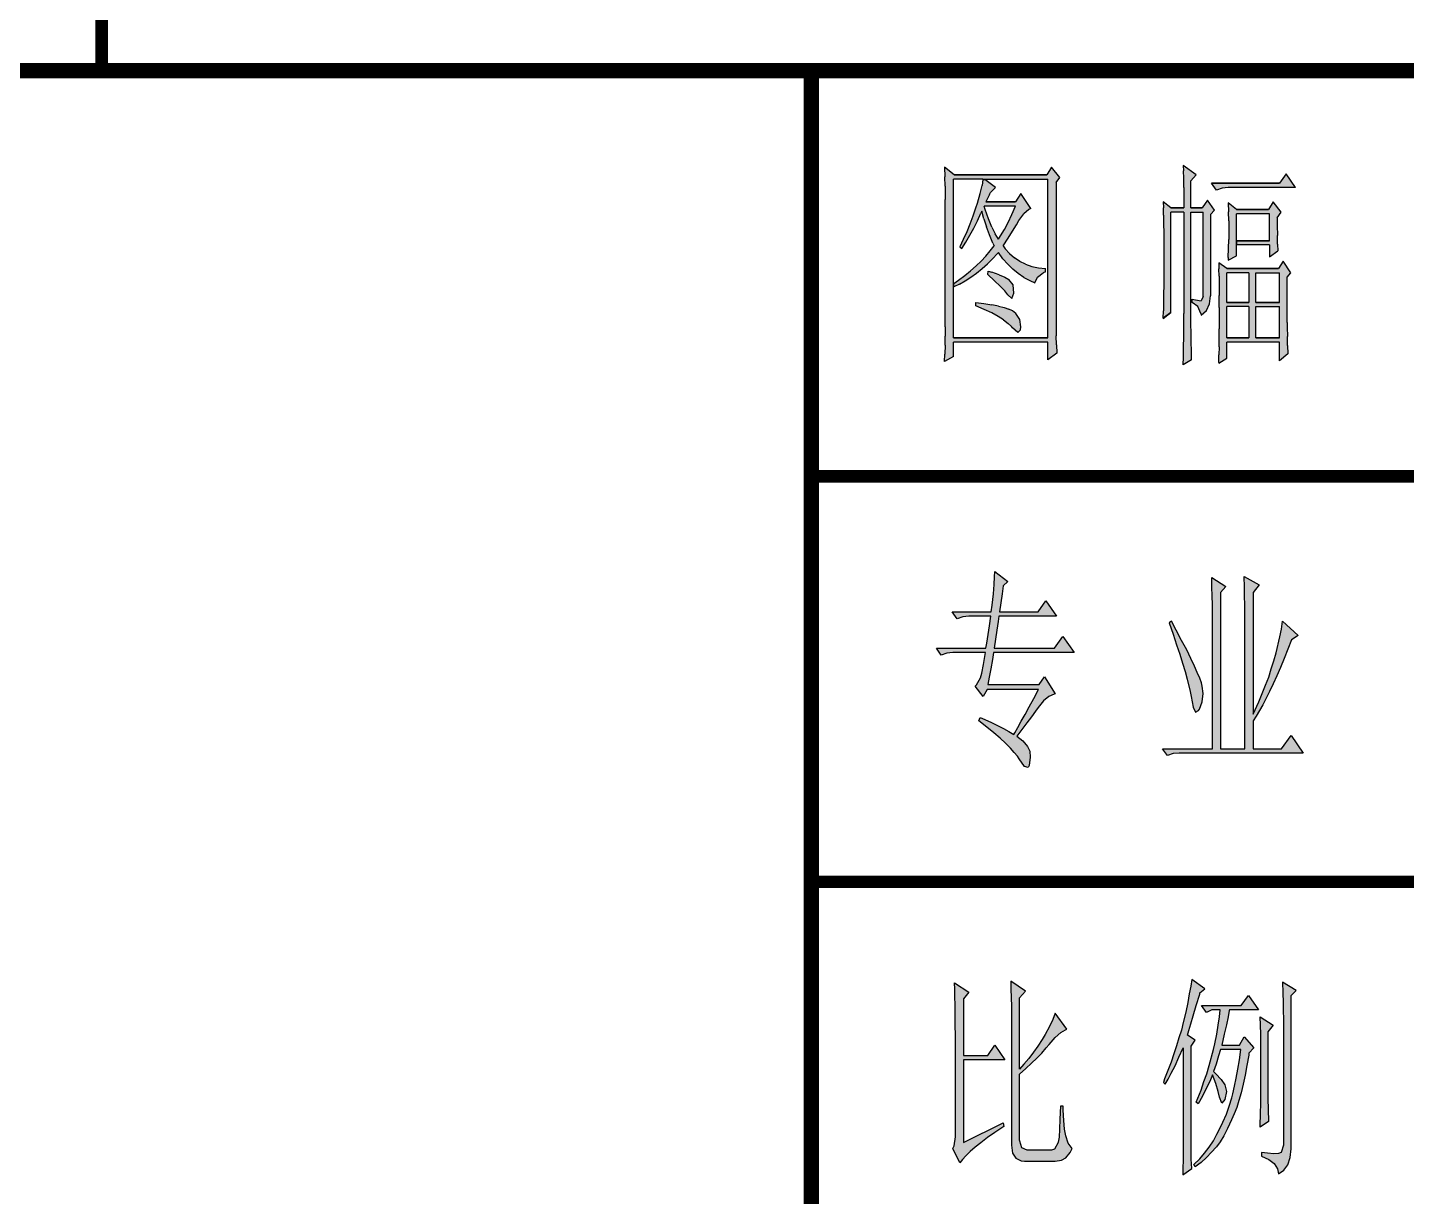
# Model space of a CAD drawing. Extents: x -383207 to 558143, y -95136 to 11777.
# Drawn here: x 137695 to 139735, y -92010 to -90281 of the extents above; entities that cross this region are included whole.
import ezdxf

# ---------------------------------------------------------------- set-up
doc = ezdxf.new("R2010")
doc.units = 0
doc.layers.get('0').update_dxf_attribs({"linetype": 'CONTINUOUS'})
doc.layers.add('1', color=7, linetype='CONTINUOUS')

msp = doc.modelspace()

# ---------------------------------------------------------------- hatches: boundary and pattern name
at = {"layer": '1'}
h = msp.add_hatch(color=2, dxfattribs=at)
h.paths.add_polyline_path([(139216.5, -90510), (139221.8, -90502.5), (139209.6, -90487.5), (139202.5, -90498.7), (139065.4, -90498.7), (139051.4, -90487.5), (139051.8, -90501.8), (139052, -90515.4), (139052.2, -90528.1), (139052.2, -90535), (139052.2, -90723.7), (139052.1, -90737.3), (139052, -90750.6), (139051.7, -90763.9), (139051.4, -90774.9), (139064.4, -90767.5), (139064.4, -90746.2), (139204.3, -90746.2), (139204.3, -90772.5), (139217.4, -90762.4), (139217, -90750.2), (139216.6, -90737), (139216.5, -90722.9), (139216.5, -90717.4)])
h.paths.add_polyline_path([(139064.4, -90505), (139108.1, -90505), (139204.3, -90505), (139204.3, -90739.9), (139064.4, -90739.9), (139064.4, -90664.9)], flags=16)
h.paths.add_polyline_path([(139072.1, -90654.6), (139081.2, -90647.7), (139089.9, -90640.7), (139097.9, -90633.5), (139105.5, -90626.2), (139112.4, -90618.8), (139118.8, -90611.3), (139124.8, -90603.7), (139122.9, -90599.6), (139117.8, -90587.6), (139113.3, -90575.7), (139109.5, -90564), (139106.4, -90552.5), (139105.2, -90555.3), (139100, -90566.8), (139094.6, -90577.8), (139088.8, -90588.2), (139082.9, -90598.1), (139076.7, -90607.5), (139074, -90605), (139074.2, -90604.8), (139079.5, -90593.7), (139084.6, -90582.4), (139089.3, -90571), (139093.7, -90559.3), (139097.7, -90547.4), (139099.8, -90540.7), (139104.1, -90526.2), (139106.9, -90514.3), (139108, -90505.7), (139110.9, -90505.7), (139126.5, -90517.4), (139119.5, -90524.9), (139117.7, -90527.8), (139112.5, -90538.7), (139156.2, -90538.7), (139164.1, -90526.2), (139178.9, -90548.7), (139176, -90550.1), (139168.4, -90556.4), (139161.4, -90566.2), (139157.6, -90572.8), (139151.9, -90582), (139145.3, -90592.3), (139137.9, -90603.7), (139141.2, -90608.1), (139147.6, -90615.3), (139154.8, -90621.5), (139162.7, -90626.7), (139171.2, -90630.9), (139180.4, -90634.1), (139190.2, -90636.3), (139200.8, -90637.4), (139200.8, -90642.4), (139197.3, -90643.8), (139188.9, -90650.1), (139185, -90658.7), (139177.2, -90655.2), (139168.5, -90650.4), (139160.3, -90644.8), (139152.4, -90638.2), (139144.8, -90630.9), (139137.7, -90622.8), (139130.9, -90613.7), (139129.5, -90615.2), (139122.1, -90623.1), (139114.6, -90630.5), (139106.7, -90637.5), (139098.7, -90644), (139090.4, -90649.9), (139082, -90655.4), (139073.3, -90660.4), (139065.2, -90664.6), (139065.2, -90659.4)], flags=0)
h.paths.add_polyline_path([(139115.1, -90646.2), (139116, -90641.2), (139121.3, -90642.7), (139132, -90646.4), (139140.4, -90650), (139146.6, -90653.7), (139152.6, -90661.6), (139153.6, -90673.7), (139150.8, -90681.7), (139144.9, -90676.2), (139140.4, -90670.5), (139133.8, -90663.4), (139125.4, -90655.3)], flags=0)
h.paths.add_polyline_path([(139097.7, -90687.4), (139109.5, -90689), (139121, -90690.9), (139130.9, -90693), (139139.4, -90695.1), (139146.3, -90697.5), (139151.9, -90700), (139156.7, -90703.9), (139162.6, -90712.8), (139164.1, -90723.7), (139163.6, -90727.9), (139159.6, -90732.1), (139151.9, -90725), (139150.3, -90723.1), (139145.2, -90718.4), (139138.6, -90713.4), (139130.6, -90708.3), (139121, -90703.1), (139110.1, -90697.9), (139097.7, -90692.4)], flags=0)
h.paths.add_polyline_path([(139130.9, -90593.7), (139126.1, -90585.8), (139121.2, -90575.9), (139116.4, -90564), (139111.5, -90550.1), (139109.9, -90544.9), (139156.2, -90544.9), (139150.8, -90557.5), (139145.4, -90569), (139139.8, -90579.4), (139134.2, -90588.8)], flags=0)
h = msp.add_hatch(color=2, dxfattribs=at)
h.paths.add_polyline_path([(139415.8, -90507.5), (139423.6, -90498.7), (139404.4, -90485), (139404.7, -90492.9), (139405.1, -90503.7), (139405.2, -90517.4), (139405.3, -90534.2), (139405.3, -90547.4), (139386.1, -90547.4), (139374.7, -90538.7), (139375, -90547.6), (139375.2, -90558.4), (139375.4, -90570.9), (139375.5, -90585.2), (139375.6, -90601.3), (139375.6, -90617.4), (139375.6, -90633.1), (139375.5, -90647.9), (139375.5, -90662), (139375.3, -90675.4), (139375.2, -90687.9), (139375, -90699.8), (139374.7, -90710.8), (139386.1, -90702.4), (139386.1, -90553.7), (139405.3, -90553.7), (139405.3, -90703.7), (139405.3, -90714.3), (139405.2, -90726.1), (139405.1, -90739), (139404.9, -90753.1), (139404.6, -90768.2), (139404.4, -90779.9), (139416.7, -90772.5), (139416.4, -90759.3), (139416.1, -90746.1), (139415.9, -90732.7), (139415.8, -90719.3), (139415.8, -90708.7), (139415.8, -90553.7), (139434.1, -90553.7), (139434.1, -90678.7), (139430.7, -90684.9), (139422.7, -90683.7), (139417.5, -90682.4), (139417.5, -90687.4), (139425.8, -90693.7), (139430.2, -90703.6), (139430.7, -90706.2), (139438.7, -90699.2), (139443.4, -90689.7), (139444.7, -90677.8), (139444.7, -90557.5), (139450.8, -90551.2), (139440.3, -90536.2), (139432.4, -90547.4), (139415.8, -90547.4)])
h.paths.add_polyline_path([(139556.5, -90497.4), (139546.9, -90511.2), (139446.4, -90511.2), (139453.4, -90521.2), (139462.1, -90518.3), (139470.9, -90517.4), (139570.5, -90517.4)])
h.paths.add_polyline_path([(139483.1, -90556.2), (139532, -90556.2), (139532, -90596.2), (139483.1, -90596.2), (139483.1, -90602.5), (139532, -90602.5), (139532, -90619.9), (139544.3, -90611.2), (139543.9, -90601.1), (139543.6, -90588.6), (139543.4, -90573.6), (139543.4, -90562.4), (139549.5, -90553.7), (139537.3, -90538.7), (139530.3, -90550), (139483.1, -90550), (139470.9, -90539.9), (139471.3, -90553.6), (139471.6, -90566.9), (139471.7, -90580), (139471.7, -90581.2), (139471.7, -90594.3), (139471.4, -90607.5), (139471, -90621), (139470.9, -90625), (139483.1, -90618.7), (139483.1, -90602.5), (139483.1, -90596.2)])
h.paths.add_polyline_path([(139558.2, -90650), (139563.5, -90643.7), (139552.1, -90626.2), (139545.2, -90637.4), (139469.1, -90637.4), (139456.9, -90628.7), (139457.2, -90637.7), (139457.4, -90648.8), (139457.6, -90662.1), (139457.7, -90677.4), (139457.7, -90695), (139457.7, -90696.2), (139457.7, -90711.8), (139457.7, -90726.4), (139457.6, -90740.2), (139457.4, -90753.1), (139457.1, -90765.2), (139456.9, -90776.4), (139456.9, -90777.4), (139469.1, -90770), (139469.1, -90746.2), (139546.9, -90746.2), (139546.9, -90773.7), (139559.2, -90763.7), (139558.7, -90751.1), (139558.4, -90737.9), (139558.3, -90724.2), (139558.2, -90717.4)])
h.paths.add_polyline_path([(139469.1, -90643.7), (139501.5, -90643.7), (139501.5, -90687.4), (139469.1, -90687.4)], flags=16)
h.paths.add_polyline_path([(139469.1, -90693.7), (139501.5, -90693.7), (139501.5, -90739.9), (139469.1, -90739.9)], flags=16)
h.paths.add_polyline_path([(139512, -90643.7), (139546.9, -90643.7), (139546.9, -90687.4), (139512, -90687.4)], flags=16)
h.paths.add_polyline_path([(139512, -90693.7), (139546.9, -90693.7), (139546.9, -90739.9), (139512, -90739.9)], flags=16)
h = msp.add_hatch(color=2, dxfattribs=at)
h.paths.add_polyline_path([(139119.6, -91229.4), (139122.1, -91215.5), (139123.8, -91205.2), (139243, -91205.2), (139226.3, -91181.7), (139213.8, -91199.1), (139124.9, -91199.1), (139126.7, -91185.6), (139128.8, -91172.4), (139130.6, -91159.6), (139131.7, -91151.5), (139216.7, -91151.5), (139201, -91129), (139189.7, -91145.4), (139132.7, -91145.4), (139134.5, -91131.9), (139136.3, -91118.7), (139138.1, -91106.6), (139144.8, -91100.2), (139125.6, -91085.3), (139125.3, -91093.5), (139124.6, -91104.5), (139123.5, -91118.4), (139121.7, -91135.1), (139120.3, -91145.4), (139062.7, -91145.4), (139069.8, -91155.4), (139078.3, -91152.5), (139087.2, -91151.5), (139119.6, -91151.5), (139117.8, -91165.7), (139115.7, -91178.8), (139113.9, -91191.3), (139112.5, -91199.1), (139039.2, -91199.1), (139046.3, -91209.1), (139054.8, -91206.2), (139063.7, -91205.2), (139111.8, -91205.2), (139108.9, -91223.3), (139106.4, -91235.8), (139104.6, -91242.9), (139098.6, -91253.2), (139096.8, -91255.3), (139108.2, -91270.3), (139114.2, -91260.3), (139190.4, -91260.3), (139183.3, -91273.5), (139176.5, -91285.9), (139170.4, -91296.9), (139164.8, -91306.9), (139159.8, -91316.2), (139155.2, -91324), (139153.7, -91326.5), (139146.3, -91322.2), (139138.4, -91317.6), (139120.6, -91309), (139110.7, -91304.4), (139103.9, -91301.6), (139102.1, -91306.6), (139113.9, -91315.8), (139124.2, -91324.3), (139133.5, -91332.2), (139141.6, -91339.6), (139148.7, -91346.8), (139154.4, -91353.2), (139159.1, -91358.8), (139161.6, -91362.8), (139169.4, -91374.1), (139175.1, -91375.6), (139176.5, -91372.7), (139177.9, -91360.3), (139177.2, -91351.4), (139174, -91344.3), (139166.9, -91336.1), (139158, -91329), (139165.8, -91319), (139172.9, -91309.4), (139179.7, -91300.5), (139185.7, -91292), (139189.7, -91286.6), (139197.5, -91277), (139205.7, -91270.6), (139213.5, -91267.1), (139214.9, -91266.7), (139199.3, -91241.5), (139191.4, -91252.8), (139115.3, -91252.8), (139117.1, -91241.8)])
h.paths.add_polyline_path([(139431.2, -91250), (139428.7, -91243.2), (139425.2, -91235.1), (139420.9, -91225.4), (139415.5, -91214.1), (139409.5, -91201.6), (139402, -91187.4), (139393.8, -91172.1), (139387.1, -91158.9), (139383.5, -91161.4), (139389.6, -91178.1), (139394.6, -91193.8), (139399.5, -91208), (139403.5, -91221.2), (139407, -91233.3), (139410.2, -91244.7), (139414.8, -91263.2), (139415.9, -91270.3), (139419.1, -91286.3), (139422.7, -91293.4), (139426.9, -91291.3), (139428.4, -91289.1), (139432.3, -91278.5), (139433.7, -91266), (139432.6, -91255.3)], flags=17)
h.paths.add_polyline_path([(139507.7, -91116.6), (139516.6, -91105.2), (139494.5, -91092.8), (139495.2, -91108.8), (139495.2, -91122.6), (139495.6, -91134.4), (139495.6, -91347.8), (139459.7, -91347.8), (139459.7, -91116.6), (139467.5, -91107.7), (139446.5, -91094.2), (139446.9, -91108.4), (139447.2, -91121.9), (139447.6, -91134.4), (139447.6, -91347.8), (139373.9, -91347.8), (139381, -91357.8), (139389.6, -91354.9), (139398.5, -91354.2), (139582, -91354.2), (139563.9, -91327.9), (139549.7, -91347.8), (139507.7, -91347.8), (139507.7, -91306.6), (139512.3, -91299.4), (139517.3, -91291.3), (139522.3, -91282.7), (139527.2, -91273.1), (139532.2, -91262.8), (139537.6, -91251.8), (139542.9, -91240), (139548.2, -91227.6), (139553.6, -91214.4), (139559.3, -91200.2), (139564.6, -91186.7), (139574.2, -91180.3), (139551.4, -91158.9), (139549.7, -91170.7), (139547.5, -91182.4), (139541.8, -91205.9), (139538.3, -91217.6), (139534.7, -91229.7), (139530.8, -91241.8), (139526.2, -91253.9), (139521.2, -91266), (139516.2, -91278.5), (139507.7, -91296.6)])
h = msp.add_hatch(color=2, dxfattribs=at)
h.paths.add_polyline_path([(139096.5, -91937.3), (139105, -91930.5), (139114.6, -91923), (139125.6, -91915.6), (139137.4, -91907.4), (139138.8, -91906.7), (139138.1, -91901.3), (139079.4, -91930.2), (139079.4, -91807.8), (139140.6, -91807.8), (139125.6, -91786.4), (139115.3, -91801.4), (139079.4, -91801.4), (139079.4, -91717.8), (139087.2, -91707.8), (139066.2, -91693.9), (139066.6, -91703.6), (139066.6, -91714.6), (139066.9, -91726.7), (139066.9, -91755.8), (139067.3, -91772.9), (139067.3, -91921.6), (139065.5, -91935.1), (139063.7, -91939.1), (139074, -91960.4), (139078, -91955.1), (139082.9, -91949.7), (139089, -91943.7)])
h.paths.add_polyline_path([(139237.3, -91945.1), (139240.2, -91939.1), (139234.1, -91931.2), (139230.6, -91920.2), (139228.8, -91910.6), (139227.7, -91897.8), (139227, -91882.5), (139227, -91876.4), (139222.7, -91876.4), (139222, -91895.7), (139221.3, -91910.6), (139220.6, -91922.3), (139219.2, -91929.8), (139219.2, -91930.2), (139213.8, -91940.1), (139209.6, -91941.5), (139173.6, -91941.5), (139165.5, -91938.3), (139162.6, -91928), (139162.3, -91926.6), (139162.3, -91829.1), (139171.5, -91820.9), (139180.1, -91812.8), (139187.9, -91805.3), (139195, -91797.8), (139201.8, -91790.4), (139206, -91785.4), (139214.9, -91775.1), (139223.1, -91767.6), (139230.2, -91763.7), (139232.3, -91762.6), (139214.9, -91739.1), (139211.4, -91748), (139206.4, -91758.7), (139200, -91770.4), (139195.7, -91777.9), (139189.3, -91787.5), (139182.9, -91796.8), (139175.8, -91805.7), (139168.7, -91814.2), (139162.3, -91821.7), (139162.3, -91716.4), (139171.2, -91706.4), (139149.5, -91691.5), (139149.5, -91703.2), (139149.8, -91715.6), (139150.2, -91729.2), (139150.2, -91934.1), (139151.6, -91945.8), (139156.6, -91953.6), (139164.4, -91957.2), (139169.4, -91957.9), (139214.9, -91957.9), (139224.5, -91956.1), (139230.6, -91952.9)])
h.paths.add_polyline_path([(139415.9, -91928.4), (139415.9, -91787.9), (139422, -91779), (139410.6, -91771.5), (139412.7, -91764.4), (139415.5, -91754.8), (139419.1, -91742.7), (139423.4, -91727.7), (139428.7, -91710.7), (139429.1, -91708.9), (139436.2, -91702.8), (139417, -91689), (139415.5, -91698.9), (139413.4, -91710.3), (139411.3, -91723.1), (139408.1, -91737.3), (139404.5, -91752.6), (139401.7, -91764), (139398.1, -91775.4), (139394.6, -91787.2), (139390.6, -91799.2), (139386.4, -91811.3), (139381.8, -91823.8), (139376.8, -91836.2), (139375, -91841.6), (139377.5, -91844.1), (139382.1, -91836.6), (139386.7, -91827.7), (139392.4, -91816.7), (139398.1, -91804.2), (139404.5, -91790.4), (139404.5, -91939.8), (139404.2, -91954), (139403.8, -91970.4), (139403.8, -91977.8), (139417, -91968.9), (139416.3, -91954.7), (139416.3, -91941.2)])
h.paths.add_polyline_path([(139472.6, -91734.1), (139515.5, -91734.1), (139500.9, -91712.8), (139490.3, -91727.7), (139431.6, -91727.7), (139438.7, -91737.7), (139446.5, -91734.1), (139458.9, -91734.1), (139457.9, -91744.5), (139456.1, -91756.6), (139454, -91769.7), (139451.1, -91784.3), (139449.3, -91792.8), (139442.9, -91816.3), (139439.4, -91828.4), (139435.1, -91840.2), (139430.8, -91852.6), (139426.2, -91864.7), (139423.7, -91870.4), (139426.6, -91872.9), (139433, -91861.5), (139438.3, -91850.5), (139443.7, -91839.8), (139447.6, -91830.2), (139452.5, -91843), (139456.1, -91854.7), (139457.9, -91862.9), (139461.4, -91871.8), (139465.7, -91866.5), (139468.6, -91854.7), (139465.7, -91845.1), (139460.4, -91837), (139452.5, -91828.4), (139449.3, -91825.2), (139453.3, -91814.2), (139456.8, -91802.1), (139459.7, -91792.8), (139489.5, -91792.8), (139487.4, -91807.8), (139485.3, -91821.7), (139482.8, -91834.8), (139480.3, -91846.9), (139477.8, -91858.3), (139476.4, -91864), (139472.5, -91876.4), (139468.2, -91888.5), (139463.2, -91899.9), (139458.2, -91910.6), (139454.3, -91917.7), (139449, -91927.7), (139442.6, -91936.9), (139435.8, -91945.8), (139428.7, -91954.3), (139420.2, -91962.9), (139422, -91966.4), (139430.8, -91959.7), (139438.7, -91952.6), (139446.1, -91944.7), (139452.9, -91937.3), (139453.6, -91936.6), (139458.9, -91929.1), (139464.3, -91920.2), (139470, -91909.5), (139476, -91896.7), (139479.9, -91887.8), (139483.5, -91878.2), (139486.7, -91867.9), (139489.9, -91856.5), (139493.1, -91844.1), (139495.9, -91830.6), (139498.4, -91816.3), (139501.3, -91801), (139501.6, -91797.8), (139508.8, -91790.4), (139494.5, -91774), (139487.8, -91786.4), (139461.4, -91786.4), (139465, -91770.1), (139468.2, -91756.2), (139470.7, -91744.5)])
h.paths.add_polyline_path([(139529.7, -91766.5), (139537.6, -91756.6), (139518.4, -91744.1), (139518.7, -91756.6), (139519.1, -91769.7), (139519.1, -91872.5), (139518.7, -91887.5), (139518.4, -91905.3), (139518.4, -91907.7), (139530.5, -91898.9), (139530.1, -91880.7), (139529.7, -91865.8)])
h.paths.add_polyline_path([(139563.9, -91712.8), (139571.7, -91705.3), (139551.4, -91692.9), (139551.8, -91708.9), (139552.2, -91723.1), (139552.2, -91735.9), (139552.5, -91747), (139552.5, -91934.1), (139549.3, -91945.1), (139545.4, -91946.5), (139538.6, -91946.9), (139529, -91946.2), (139520.1, -91945.1), (139520.1, -91950.4), (139530.8, -91955.1), (139539, -91961.5), (139543.6, -91969.3), (139545.4, -91976.4), (139553.2, -91971.1), (139559.3, -91963.2), (139562.5, -91952.6), (139563.9, -91939.4)])

# ---------------------------------------------------------------- linework, layer by layer
at = {"color": 2}
for p, q in [((139065.4, -90498.7), (139051.4, -90487.5)), ((139051.4, -90487.5), (139051.8, -90501.8)), ((139209.6, -90487.5), (139202.5, -90498.7)), ((139221.8, -90502.5), (139209.6, -90487.5)), ((139423.6, -90498.7), (139404.4, -90485)), ((139404.4, -90485), (139404.7, -90492.9)), ((139052, -90515.4), (139051.8, -90501.8)), ((139064.4, -90664.9), (139064.4, -90505)), ((139108.1, -90505), (139064.4, -90505)), ((139202.5, -90498.7), (139065.4, -90498.7)), ((139202.5, -90498.7), (139065.4, -90498.7)), ((139065.4, -90498.7), (139202.5, -90498.7)), ((139065.4, -90498.7), (139065.4, -90498.7)), ((139108, -90505.7), (139106.9, -90514.3)), ((139108, -90505.7), (139110.9, -90505.7)), ((139108.1, -90505), (139204.3, -90505)), ((139126.5, -90517.4), (139110.9, -90505.7)), ((139204.3, -90739.9), (139204.3, -90505)), ((139216.5, -90510), (139221.8, -90502.5)), ((139405.1, -90503.7), (139404.7, -90492.9)), ((139405.2, -90517.4), (139405.1, -90503.7)), ((139415.8, -90507.5), (139423.6, -90498.7)), ((139415.8, -90547.4), (139415.8, -90507.5)), ((139556.5, -90497.4), (139546.9, -90511.2)), ((139570.5, -90517.4), (139556.5, -90497.4)), ((139052, -90515.4), (139052.2, -90528.1)), ((139052.2, -90528.1), (139052.2, -90535)), ((139099.8, -90540.7), (139104.1, -90526.2)), ((139104.1, -90526.2), (139106.9, -90514.3)), ((139117.7, -90527.8), (139112.5, -90538.7)), ((139117.7, -90527.8), (139119.5, -90524.9)), ((139126.5, -90517.4), (139119.5, -90524.9)), ((139164.1, -90526.2), (139156.2, -90538.7)), ((139178.9, -90548.7), (139164.1, -90526.2)), ((139216.5, -90510), (139216.5, -90717.4)), ((139405.2, -90517.4), (139405.3, -90534.2)), ((139453.4, -90521.2), (139446.4, -90511.2)), ((139546.9, -90511.2), (139446.4, -90511.2)), ((139546.9, -90511.2), (139446.4, -90511.2)), ((139446.4, -90511.2), (139546.9, -90511.2)), ((139446.4, -90511.2), (139446.4, -90511.2)), ((139462.1, -90518.3), (139453.4, -90521.2)), ((139470.9, -90517.4), (139462.1, -90518.3)), ((139570.5, -90517.4), (139470.9, -90517.4)), ((139052.2, -90723.7), (139052.2, -90535)), ((139093.7, -90559.3), (139097.7, -90547.4)), ((139097.7, -90547.4), (139099.8, -90540.7)), ((139156.2, -90544.9), (139109.9, -90544.9)), ((139111.5, -90550.1), (139109.9, -90544.9)), ((139156.2, -90538.7), (139112.5, -90538.7)), ((139156.2, -90538.7), (139112.5, -90538.7)), ((139112.5, -90538.7), (139156.2, -90538.7)), ((139112.5, -90538.7), (139112.5, -90538.7)), ((139150.8, -90557.5), (139156.2, -90544.9)), ((139178.9, -90548.7), (139176, -90550.1)), ((139374.7, -90538.7), (139375, -90547.6)), ((139386.1, -90547.4), (139374.7, -90538.7)), ((139375.2, -90558.4), (139375, -90547.6)), ((139405.3, -90547.4), (139386.1, -90547.4)), ((139405.3, -90547.4), (139386.1, -90547.4)), ((139386.1, -90547.4), (139405.3, -90547.4)), ((139386.1, -90547.4), (139386.1, -90547.4)), ((139405.3, -90534.2), (139405.3, -90547.4)), ((139415.8, -90547.4), (139432.4, -90547.4)), ((139432.4, -90547.4), (139415.8, -90547.4)), ((139432.4, -90547.4), (139415.8, -90547.4)), ((139440.3, -90536.2), (139432.4, -90547.4)), ((139450.8, -90551.2), (139440.3, -90536.2)), ((139470.9, -90539.9), (139471.3, -90553.6)), ((139483.1, -90550), (139470.9, -90539.9)), ((139537.3, -90538.7), (139530.3, -90550)), ((139549.5, -90553.7), (139537.3, -90538.7)), ((139089.3, -90571), (139093.7, -90559.3)), ((139094.6, -90577.8), (139100, -90566.8)), ((139100, -90566.8), (139105.2, -90555.3)), ((139106.4, -90552.5), (139105.2, -90555.3)), ((139109.5, -90564), (139106.4, -90552.5)), ((139109.5, -90564), (139113.3, -90575.7)), ((139116.4, -90564), (139111.5, -90550.1)), ((139121.2, -90575.9), (139116.4, -90564)), ((139139.8, -90579.4), (139145.4, -90569)), ((139145.4, -90569), (139150.8, -90557.5)), ((139157.6, -90572.8), (139161.4, -90566.2)), ((139161.4, -90566.2), (139168.4, -90556.4)), ((139176, -90550.1), (139168.4, -90556.4)), ((139375.2, -90558.4), (139375.4, -90570.9)), ((139405.3, -90553.7), (139386.1, -90553.7)), ((139386.1, -90702.4), (139386.1, -90553.7)), ((139405.3, -90553.7), (139405.3, -90703.7)), ((139415.8, -90708.7), (139415.8, -90553.7)), ((139415.8, -90553.7), (139434.1, -90553.7)), ((139434.1, -90678.7), (139434.1, -90553.7)), ((139444.7, -90557.5), (139450.8, -90551.2)), ((139444.7, -90557.5), (139444.7, -90677.5)), ((139471.6, -90566.9), (139471.3, -90553.6)), ((139471.6, -90566.9), (139471.7, -90580)), ((139530.3, -90550), (139483.1, -90550)), ((139530.3, -90550), (139483.1, -90550)), ((139483.1, -90550), (139530.3, -90550)), ((139483.1, -90550), (139483.1, -90550)), ((139532, -90556.2), (139483.1, -90556.2)), ((139483.1, -90596.2), (139483.1, -90556.2)), ((139532, -90596.2), (139532, -90556.2)), ((139543.4, -90562.4), (139549.5, -90553.7)), ((139543.4, -90562.4), (139543.4, -90573.6)), ((139079.5, -90593.7), (139084.6, -90582.4)), ((139082.9, -90598.1), (139088.8, -90588.2)), ((139084.6, -90582.4), (139089.3, -90571)), ((139088.8, -90588.2), (139094.6, -90577.8)), ((139117.8, -90587.6), (139113.3, -90575.7)), ((139122.9, -90599.6), (139117.8, -90587.6)), ((139121.2, -90575.9), (139126.1, -90585.8)), ((139130.9, -90593.7), (139126.1, -90585.8)), ((139130.9, -90593.7), (139134.2, -90588.8)), ((139134.2, -90588.8), (139139.8, -90579.4)), ((139145.3, -90592.3), (139151.9, -90582)), ((139151.9, -90582), (139157.6, -90572.8)), ((139375.4, -90570.9), (139375.5, -90585.2)), ((139375.5, -90585.2), (139375.6, -90601.3)), ((139471.7, -90580), (139471.7, -90581.2)), ((139471.7, -90581.2), (139471.7, -90594.3)), ((139543.4, -90573.6), (139543.6, -90588.6)), ((139543.9, -90601.1), (139543.6, -90588.6)), ((139074.2, -90604.8), (139074, -90605)), ((139074, -90605), (139076.7, -90607.5)), ((139074.2, -90604.8), (139079.5, -90593.7)), ((139076.7, -90607.5), (139082.9, -90598.1)), ((139118.8, -90611.3), (139124.8, -90603.7)), ((139122.9, -90599.6), (139124.8, -90603.7)), ((139137.9, -90603.7), (139145.3, -90592.3)), ((139137.9, -90603.7), (139141.2, -90608.1)), ((139147.6, -90615.3), (139141.2, -90608.1)), ((139375.6, -90601.3), (139375.6, -90617.4)), ((139471, -90621), (139471.4, -90607.5)), ((139471.4, -90607.5), (139471.7, -90594.3)), ((139483.1, -90596.2), (139483.1, -90602.5)), ((139483.1, -90602.5), (139483.1, -90596.2)), ((139532, -90596.2), (139483.1, -90596.2)), ((139532, -90596.2), (139483.1, -90596.2)), ((139483.1, -90596.2), (139532, -90596.2)), ((139483.1, -90596.2), (139483.1, -90596.2)), ((139532, -90602.5), (139483.1, -90602.5)), ((139483.1, -90618.7), (139483.1, -90602.5)), ((139532, -90602.5), (139532, -90619.9)), ((139543.9, -90601.1), (139544.3, -90611.2)), ((139097.9, -90633.5), (139105.5, -90626.2)), ((139105.5, -90626.2), (139112.4, -90618.8)), ((139106.7, -90637.5), (139114.6, -90630.5)), ((139112.4, -90618.8), (139118.8, -90611.3)), ((139114.6, -90630.5), (139122.1, -90623.1)), ((139122.1, -90623.1), (139129.5, -90615.2)), ((139130.9, -90613.7), (139129.5, -90615.2)), ((139137.7, -90622.8), (139130.9, -90613.7)), ((139144.8, -90630.9), (139137.7, -90622.8)), ((139147.6, -90615.3), (139154.8, -90621.5)), ((139162.7, -90626.7), (139154.8, -90621.5)), ((139171.2, -90630.9), (139162.7, -90626.7)), ((139375.6, -90617.4), (139375.6, -90633.1)), ((139456.9, -90628.7), (139457.2, -90637.7)), ((139469.1, -90637.4), (139456.9, -90628.7)), ((139470.9, -90625), (139483.1, -90618.7)), ((139471, -90621), (139470.9, -90625)), ((139532, -90619.9), (139544.3, -90611.2)), ((139552.1, -90626.2), (139545.2, -90637.4)), ((139563.5, -90643.7), (139552.1, -90626.2)), ((139072.1, -90654.6), (139081.2, -90647.7)), ((139081.2, -90647.7), (139089.9, -90640.7)), ((139082, -90655.4), (139090.4, -90649.9)), ((139089.9, -90640.7), (139097.9, -90633.5)), ((139090.4, -90649.9), (139098.7, -90644)), ((139098.7, -90644), (139106.7, -90637.5)), ((139115.1, -90646.2), (139116, -90641.2)), ((139125.4, -90655.3), (139115.1, -90646.2)), ((139116, -90641.2), (139121.3, -90642.7)), ((139132, -90646.4), (139121.3, -90642.7)), ((139132, -90646.4), (139140.4, -90650)), ((139140.4, -90650), (139146.6, -90653.7)), ((139152.4, -90638.2), (139144.8, -90630.9)), ((139160.3, -90644.8), (139152.4, -90638.2)), ((139168.5, -90650.4), (139160.3, -90644.8)), ((139168.5, -90650.4), (139177.2, -90655.2)), ((139171.2, -90630.9), (139180.4, -90634.1)), ((139180.4, -90634.1), (139190.2, -90636.3)), ((139185, -90658.7), (139188.9, -90650.1)), ((139188.9, -90650.1), (139197.3, -90643.8)), ((139190.2, -90636.3), (139200.8, -90637.4)), ((139200.8, -90642.4), (139197.3, -90643.8)), ((139200.8, -90642.4), (139200.8, -90637.4)), ((139375.6, -90633.1), (139375.5, -90647.9)), ((139375.5, -90647.9), (139375.5, -90662)), ((139457.4, -90648.8), (139457.2, -90637.7)), ((139457.4, -90648.8), (139457.6, -90662.1)), ((139545.2, -90637.4), (139469.1, -90637.4)), ((139545.2, -90637.4), (139469.1, -90637.4)), ((139469.1, -90637.4), (139545.2, -90637.4)), ((139469.1, -90637.4), (139469.1, -90637.4)), ((139501.5, -90643.7), (139469.1, -90643.7)), ((139469.1, -90687.4), (139469.1, -90643.7)), ((139501.5, -90643.7), (139501.5, -90687.4)), ((139512, -90643.7), (139546.9, -90643.7)), ((139512, -90687.4), (139512, -90643.7)), ((139546.9, -90687.4), (139546.9, -90643.7)), ((139558.2, -90650), (139563.5, -90643.7)), ((139558.2, -90717.4), (139558.2, -90650)), ((139064.4, -90739.9), (139064.4, -90664.9)), ((139065.2, -90659.4), (139072.1, -90654.6)), ((139065.2, -90664.6), (139065.2, -90659.4)), ((139073.3, -90660.4), (139065.2, -90664.6)), ((139073.3, -90660.4), (139082, -90655.4)), ((139133.8, -90663.4), (139125.4, -90655.3)), ((139133.8, -90663.4), (139140.4, -90670.5)), ((139144.9, -90676.2), (139140.4, -90670.5)), ((139152.6, -90661.6), (139146.6, -90653.7)), ((139153.6, -90673.7), (139152.6, -90661.6)), ((139177.2, -90655.2), (139185, -90658.7)), ((139375.5, -90662), (139375.3, -90675.4)), ((139457.6, -90662.1), (139457.7, -90677.4)), ((139097.7, -90692.4), (139097.7, -90687.4)), ((139097.7, -90687.4), (139109.5, -90689)), ((139109.5, -90689), (139121, -90690.9)), ((139130.9, -90693), (139121, -90690.9)), ((139144.9, -90676.2), (139150.8, -90681.7)), ((139150.8, -90681.7), (139153.6, -90673.7)), ((139375.2, -90687.9), (139375, -90699.8)), ((139375.3, -90675.4), (139375.2, -90687.9)), ((139417.5, -90687.4), (139417.5, -90682.4)), ((139417.5, -90682.4), (139422.7, -90683.7)), ((139425.8, -90693.7), (139417.5, -90687.4)), ((139422.7, -90683.7), (139430.7, -90684.9)), ((139434.1, -90678.7), (139430.7, -90684.9)), ((139438.7, -90699.2), (139443.4, -90689.7)), ((139443.4, -90689.7), (139444.7, -90677.8)), ((139444.7, -90677.5), (139444.7, -90677.8)), ((139457.7, -90695), (139457.7, -90677.4)), ((139501.5, -90687.4), (139469.1, -90687.4)), ((139501.5, -90687.4), (139469.1, -90687.4)), ((139469.1, -90687.4), (139501.5, -90687.4)), ((139469.1, -90687.4), (139469.1, -90687.4)), ((139512, -90687.4), (139546.9, -90687.4)), ((139546.9, -90687.4), (139512, -90687.4)), ((139546.9, -90687.4), (139512, -90687.4)), ((139110.1, -90697.9), (139097.7, -90692.4)), ((139121, -90703.1), (139110.1, -90697.9)), ((139130.6, -90708.3), (139121, -90703.1)), ((139138.6, -90713.4), (139130.6, -90708.3)), ((139130.9, -90693), (139139.4, -90695.1)), ((139139.4, -90695.1), (139146.3, -90697.5)), ((139151.9, -90700), (139146.3, -90697.5)), ((139156.7, -90703.9), (139151.9, -90700)), ((139162.6, -90712.8), (139156.7, -90703.9)), ((139374.7, -90710.8), (139375, -90699.8)), ((139386.1, -90702.4), (139374.7, -90710.8)), ((139374.7, -90711.2), (139386.1, -90702.4)), ((139386.1, -90702.4), (139374.7, -90710.8)), ((139374.7, -90710.8), (139374.7, -90711.2)), ((139405.3, -90714.3), (139405.3, -90703.7)), ((139415.8, -90719.3), (139415.8, -90708.7)), ((139430.2, -90703.6), (139425.8, -90693.7)), ((139430.2, -90703.6), (139430.7, -90706.2)), ((139430.7, -90706.2), (139438.7, -90699.2)), ((139457.7, -90695), (139457.7, -90696.2)), ((139457.7, -90696.2), (139457.7, -90711.8)), ((139457.7, -90711.8), (139457.7, -90726.4)), ((139469.1, -90739.9), (139469.1, -90693.7)), ((139501.5, -90693.7), (139469.1, -90693.7)), ((139501.5, -90693.7), (139501.5, -90739.9)), ((139512, -90739.9), (139512, -90693.7)), ((139512, -90693.7), (139546.9, -90693.7)), ((139546.9, -90739.9), (139546.9, -90693.7)), ((139052.2, -90723.7), (139052.1, -90737.3)), ((139138.6, -90713.4), (139145.2, -90718.4)), ((139145.2, -90718.4), (139150.3, -90723.1)), ((139151.9, -90725), (139150.3, -90723.1)), ((139159.6, -90732.1), (139151.9, -90725)), ((139163.6, -90727.9), (139159.6, -90732.1)), ((139164.1, -90723.7), (139162.6, -90712.8)), ((139163.6, -90727.9), (139164.1, -90723.7)), ((139216.5, -90717.4), (139216.5, -90722.9)), ((139216.5, -90722.9), (139216.6, -90737)), ((139405.1, -90739), (139405.2, -90726.1)), ((139405.2, -90726.1), (139405.3, -90714.3)), ((139415.9, -90732.7), (139415.8, -90719.3)), ((139416.1, -90746.1), (139415.9, -90732.7)), ((139457.6, -90740.2), (139457.7, -90726.4)), ((139558.2, -90717.4), (139558.3, -90724.2)), ((139558.3, -90724.2), (139558.4, -90737.9)), ((139052, -90750.6), (139051.7, -90763.9)), ((139052, -90750.6), (139052.1, -90737.3)), ((139204.3, -90739.9), (139064.4, -90739.9)), ((139204.3, -90739.9), (139064.4, -90739.9)), ((139064.4, -90739.9), (139204.3, -90739.9)), ((139064.4, -90739.9), (139064.4, -90739.9)), ((139204.3, -90746.2), (139064.4, -90746.2)), ((139064.4, -90767.5), (139064.4, -90746.2)), ((139204.3, -90772.5), (139204.3, -90746.2)), ((139217, -90750.2), (139216.6, -90737)), ((139217, -90750.2), (139217.4, -90762.4)), ((139404.6, -90768.2), (139404.9, -90753.1)), ((139404.9, -90753.1), (139405.1, -90739)), ((139416.4, -90759.3), (139416.1, -90746.1)), ((139457.4, -90753.1), (139457.1, -90765.2)), ((139457.4, -90753.1), (139457.6, -90740.2)), ((139501.5, -90739.9), (139469.1, -90739.9)), ((139501.5, -90739.9), (139469.1, -90739.9)), ((139469.1, -90739.9), (139501.5, -90739.9)), ((139469.1, -90739.9), (139469.1, -90739.9)), ((139546.9, -90746.2), (139469.1, -90746.2)), ((139469.1, -90770), (139469.1, -90746.2)), ((139512, -90739.9), (139546.9, -90739.9)), ((139546.9, -90739.9), (139512, -90739.9)), ((139546.9, -90739.9), (139512, -90739.9)), ((139546.9, -90773.7), (139546.9, -90746.2)), ((139558.7, -90751.1), (139558.4, -90737.9)), ((139558.7, -90751.1), (139559.2, -90763.7)), ((139051.4, -90774.9), (139051.7, -90763.9)), ((139064.4, -90767.5), (139051.4, -90774.9)), ((139217.4, -90762.4), (139204.3, -90772.5)), ((139404.4, -90779.9), (139404.6, -90768.2)), ((139416.7, -90772.5), (139404.4, -90779.9)), ((139416.7, -90772.5), (139416.4, -90759.3)), ((139456.9, -90776.4), (139457.1, -90765.2)), ((139456.9, -90777.4), (139469.1, -90770)), ((139559.2, -90763.7), (139546.9, -90773.7)), ((139456.9, -90776.4), (139456.9, -90777.4))]:
    msp.add_line(p, q, dxfattribs=at)
at = {"layer": '1', "color": 2}
for points, const_width in [([(137804.1, -89594.6), (137804.1, -90344.6)], 18.7), ([(132104.1, -90344.6), (140954.1, -90344.6)], 22.5), ([(138854.1, -90344.6), (138854.1, -92744.6)], 22.5), ([(140954.1, -90944.6), (138854.1, -90944.6)], 18.7), ([(140954.1, -91544.6), (138854.1, -91544.6)], 18.7)]:
    msp.add_lwpolyline(points, dxfattribs=dict(at, const_width=const_width))
for points in [[(139177.2, -91351.4), (139177.9, -91360.3), (139176.5, -91372.7), (139175.1, -91375.6), (139169.4, -91374.1), (139161.6, -91362.8), (139159.1, -91358.8), (139154.4, -91353.2), (139148.7, -91346.8), (139141.6, -91339.6), (139133.5, -91332.2), (139124.2, -91324.3), (139113.9, -91315.8), (139102.1, -91306.6), (139103.9, -91301.6), (139110.7, -91304.4), (139120.6, -91309), (139138.4, -91317.6), (139146.3, -91322.2), (139153.7, -91326.5), (139155.2, -91324), (139159.8, -91316.2), (139164.8, -91306.9), (139170.4, -91296.9), (139176.5, -91285.9), (139183.3, -91273.5), (139190.4, -91260.3), (139114.2, -91260.3), (139108.2, -91270.3), (139096.8, -91255.3), (139098.6, -91253.2), (139104.6, -91242.9), (139106.4, -91235.8), (139108.9, -91223.3), (139111.8, -91205.2), (139063.7, -91205.2), (139054.8, -91206.2), (139046.3, -91209.1), (139039.2, -91199.1), (139112.5, -91199.1), (139113.9, -91191.3), (139115.7, -91178.8), (139117.8, -91165.7), (139119.6, -91151.5), (139087.2, -91151.5), (139078.3, -91152.5), (139069.8, -91155.4), (139062.7, -91145.4), (139120.3, -91145.4), (139121.7, -91135.1), (139123.5, -91118.4), (139124.6, -91104.5), (139125.3, -91093.5), (139125.6, -91085.3), (139144.8, -91100.2), (139138.1, -91106.6), (139136.3, -91118.7), (139134.5, -91131.9), (139132.7, -91145.4), (139189.7, -91145.4), (139201, -91129), (139216.7, -91151.5), (139131.7, -91151.5), (139130.6, -91159.6), (139128.8, -91172.4), (139126.7, -91185.6), (139124.9, -91199.1), (139213.8, -91199.1), (139226.3, -91181.7), (139243, -91205.2), (139123.8, -91205.2), (139122.1, -91215.5), (139119.6, -91229.4), (139117.1, -91241.8), (139115.3, -91252.8), (139191.4, -91252.8), (139199.3, -91241.5), (139214.9, -91266.7), (139213.5, -91267.1), (139205.7, -91270.6), (139197.5, -91277), (139189.7, -91286.6), (139185.7, -91292), (139179.7, -91300.5), (139172.9, -91309.4), (139165.8, -91319), (139158, -91329), (139166.9, -91336.1), (139174, -91344.3)], [(139507.7, -91347.8), (139549.7, -91347.8), (139563.9, -91327.9), (139582, -91354.2), (139398.5, -91354.2), (139389.6, -91354.9), (139381, -91357.8), (139373.9, -91347.8), (139447.6, -91347.8), (139447.6, -91134.4), (139447.2, -91121.9), (139446.9, -91108.4), (139446.5, -91094.2), (139467.5, -91107.7), (139459.7, -91116.6), (139459.7, -91347.8), (139495.6, -91347.8), (139495.6, -91134.4), (139495.2, -91122.6), (139495.2, -91108.8), (139494.5, -91092.8), (139516.6, -91105.2), (139507.7, -91116.6), (139507.7, -91296.6), (139516.2, -91278.5), (139521.2, -91266), (139526.2, -91253.9), (139530.8, -91241.8), (139534.7, -91229.7), (139538.3, -91217.6), (139541.8, -91205.9), (139547.5, -91182.4), (139549.7, -91170.7), (139551.4, -91158.9), (139574.2, -91180.3), (139564.6, -91186.7), (139559.3, -91200.2), (139553.6, -91214.4), (139548.2, -91227.6), (139542.9, -91240), (139537.6, -91251.8), (139532.2, -91262.8), (139527.2, -91273.1), (139522.3, -91282.7), (139517.3, -91291.3), (139512.3, -91299.4), (139507.7, -91306.6)], [(139428.4, -91289.1), (139432.3, -91278.5), (139433.7, -91266), (139432.6, -91255.3), (139431.2, -91250), (139428.7, -91243.2), (139425.2, -91235.1), (139420.9, -91225.4), (139415.5, -91214.1), (139409.5, -91201.6), (139402, -91187.4), (139393.8, -91172.1), (139387.1, -91158.9), (139383.5, -91161.4), (139389.6, -91178.1), (139394.6, -91193.8), (139399.5, -91208), (139403.5, -91221.2), (139407, -91233.3), (139410.2, -91244.7), (139414.8, -91263.2), (139415.9, -91270.3), (139419.1, -91286.3), (139422.7, -91293.4), (139426.9, -91291.3)], [(139173.6, -91941.5), (139165.5, -91938.3), (139162.6, -91928), (139162.3, -91926.6), (139162.3, -91829.1), (139171.5, -91820.9), (139180.1, -91812.8), (139187.9, -91805.3), (139195, -91797.8), (139201.8, -91790.4), (139206, -91785.4), (139214.9, -91775.1), (139223.1, -91767.6), (139230.2, -91763.7), (139232.3, -91762.6), (139214.9, -91739.1), (139211.4, -91748), (139206.4, -91758.7), (139200, -91770.4), (139195.7, -91777.9), (139189.3, -91787.5), (139182.9, -91796.8), (139175.8, -91805.7), (139168.7, -91814.2), (139162.3, -91821.7), (139162.3, -91716.4), (139171.2, -91706.4), (139149.5, -91691.5), (139149.5, -91703.2), (139149.8, -91715.6), (139150.2, -91729.2), (139150.2, -91934.1), (139151.6, -91945.8), (139156.6, -91953.6), (139164.4, -91957.2), (139169.4, -91957.9), (139214.9, -91957.9), (139224.5, -91956.1), (139230.6, -91952.9), (139237.3, -91945.1), (139240.2, -91939.1), (139234.1, -91931.2), (139230.6, -91920.2), (139228.8, -91910.6), (139227.7, -91897.8), (139227, -91882.5), (139227, -91876.4), (139222.7, -91876.4), (139222, -91895.7), (139221.3, -91910.6), (139220.6, -91922.3), (139219.2, -91929.8), (139219.2, -91930.2), (139213.8, -91940.1), (139209.6, -91941.5)], [(139392.4, -91816.7), (139398.1, -91804.2), (139404.5, -91790.4), (139404.5, -91939.8), (139404.2, -91954), (139403.8, -91970.4), (139403.8, -91977.8), (139417, -91968.9), (139416.3, -91954.7), (139416.3, -91941.2), (139415.9, -91928.4), (139415.9, -91787.9), (139422, -91779), (139410.6, -91771.5), (139412.7, -91764.4), (139415.5, -91754.8), (139419.1, -91742.7), (139423.4, -91727.7), (139428.7, -91710.7), (139429.1, -91708.9), (139436.2, -91702.8), (139417, -91689), (139415.5, -91698.9), (139413.4, -91710.3), (139411.3, -91723.1), (139408.1, -91737.3), (139404.5, -91752.6), (139401.7, -91764), (139398.1, -91775.4), (139394.6, -91787.2), (139390.6, -91799.2), (139386.4, -91811.3), (139381.8, -91823.8), (139376.8, -91836.2), (139375, -91841.6), (139377.5, -91844.1), (139382.1, -91836.6), (139386.7, -91827.7)], [(139125.6, -91915.6), (139114.6, -91923), (139105, -91930.5), (139096.5, -91937.3), (139089, -91943.7), (139082.9, -91949.7), (139078, -91955.1), (139074, -91960.4), (139063.7, -91939.1), (139065.5, -91935.1), (139067.3, -91921.6), (139067.3, -91772.9), (139066.9, -91755.8), (139066.9, -91726.7), (139066.6, -91714.6), (139066.6, -91703.6), (139066.2, -91693.9), (139087.2, -91707.8), (139079.4, -91717.8), (139079.4, -91801.4), (139115.3, -91801.4), (139125.6, -91786.4), (139140.6, -91807.8), (139079.4, -91807.8), (139079.4, -91930.2), (139138.1, -91901.3), (139138.8, -91906.7), (139137.4, -91907.4)], [(139538.6, -91946.9), (139529, -91946.2), (139520.1, -91945.1), (139520.1, -91950.4), (139530.8, -91955.1), (139539, -91961.5), (139543.6, -91969.3), (139545.4, -91976.4), (139553.2, -91971.1), (139559.3, -91963.2), (139562.5, -91952.6), (139563.9, -91939.4), (139563.9, -91712.8), (139571.7, -91705.3), (139551.4, -91692.9), (139551.8, -91708.9), (139552.2, -91723.1), (139552.2, -91735.9), (139552.5, -91747), (139552.5, -91934.1), (139549.3, -91945.1), (139545.4, -91946.5)], [(139461.4, -91786.4), (139487.8, -91786.4), (139494.5, -91774), (139508.8, -91790.4), (139501.6, -91797.8), (139501.3, -91801), (139498.4, -91816.3), (139495.9, -91830.6), (139493.1, -91844.1), (139489.9, -91856.5), (139486.7, -91867.9), (139483.5, -91878.2), (139479.9, -91887.8), (139476, -91896.7), (139470, -91909.5), (139464.3, -91920.2), (139458.9, -91929.1), (139453.6, -91936.6), (139452.9, -91937.3), (139446.1, -91944.7), (139438.7, -91952.6), (139430.8, -91959.7), (139422, -91966.4), (139420.2, -91962.9), (139428.7, -91954.3), (139435.8, -91945.8), (139442.6, -91936.9), (139449, -91927.7), (139454.3, -91917.7), (139458.2, -91910.6), (139463.2, -91899.9), (139468.2, -91888.5), (139472.5, -91876.4), (139476.4, -91864), (139477.8, -91858.3), (139480.3, -91846.9), (139482.8, -91834.8), (139485.3, -91821.7), (139487.4, -91807.8), (139489.5, -91792.8), (139459.7, -91792.8), (139456.8, -91802.1), (139453.3, -91814.2), (139449.3, -91825.2), (139452.5, -91828.4), (139460.4, -91837), (139465.7, -91845.1), (139468.6, -91854.7), (139465.7, -91866.5), (139461.4, -91871.8), (139457.9, -91862.9), (139456.1, -91854.7), (139452.5, -91843), (139447.6, -91830.2), (139443.7, -91839.8), (139438.3, -91850.5), (139433, -91861.5), (139426.6, -91872.9), (139423.7, -91870.4), (139426.2, -91864.7), (139430.8, -91852.6), (139435.1, -91840.2), (139439.4, -91828.4), (139442.9, -91816.3), (139449.3, -91792.8), (139451.1, -91784.3), (139454, -91769.7), (139456.1, -91756.6), (139457.9, -91744.5), (139458.9, -91734.1), (139446.5, -91734.1), (139438.7, -91737.7), (139431.6, -91727.7), (139490.3, -91727.7), (139500.9, -91712.8), (139515.5, -91734.1), (139472.8, -91734.1), (139472.5, -91734.9), (139470.7, -91744.5), (139468.2, -91756.2), (139465, -91770.1)], [(139519.1, -91872.5), (139519.1, -91769.7), (139518.7, -91756.6), (139518.4, -91744.1), (139537.6, -91756.6), (139529.7, -91766.5), (139529.7, -91865.8), (139530.1, -91880.7), (139530.5, -91898.9), (139518.4, -91907.7), (139518.4, -91905.3), (139518.7, -91887.5)]]:
    msp.add_lwpolyline(points, close=True, dxfattribs=at)

doc.saveas('drawing.dxf')
